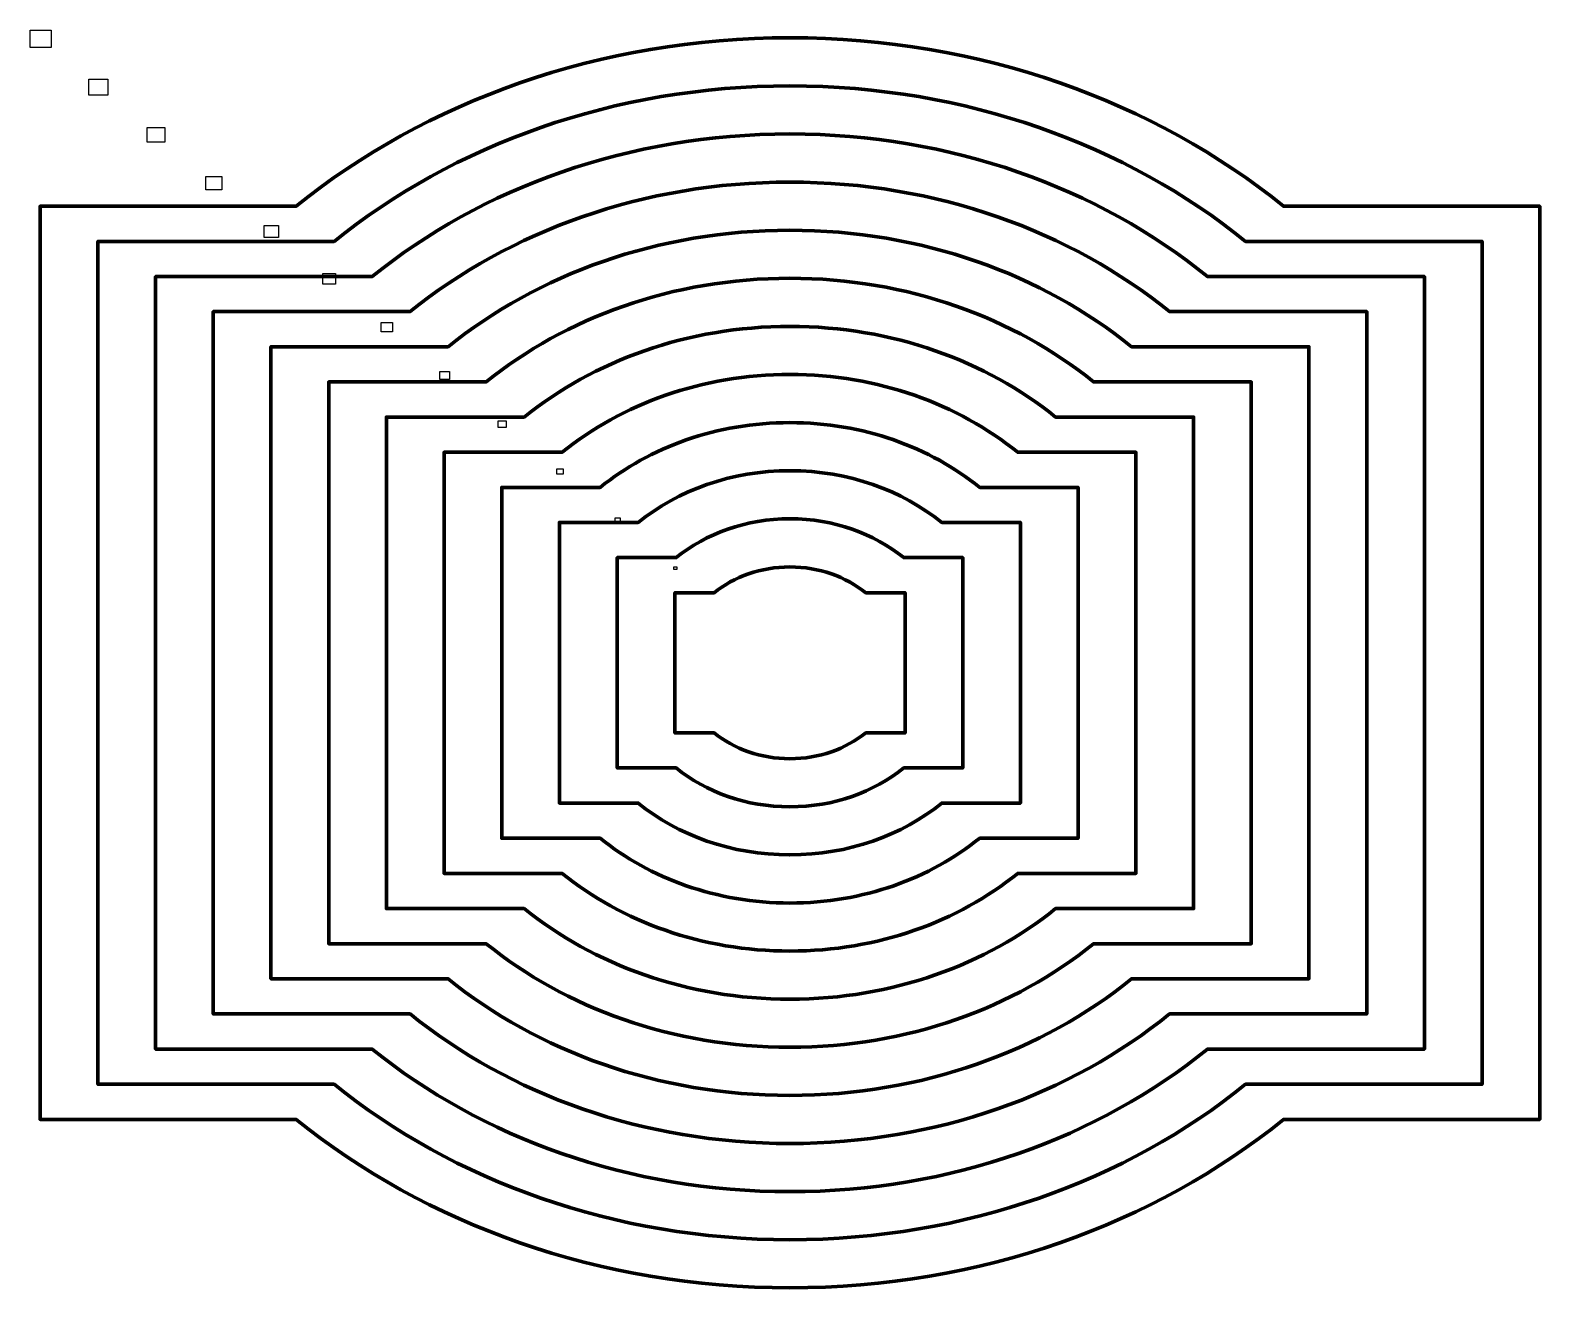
# Model space of a CAD drawing. Header units: centimetres. Extents: x -10.5 to 10.4, y -8.6 to 8.7.
import ezdxf

# ---------------------------------------------------------------- set-up
doc = ezdxf.new("R2010")
doc.units = ezdxf.units.CM
doc.header["$MEASUREMENT"] = 0
doc.header["$XCLIPFRAME"] = 0
doc.layers.add('Layer 1', color=7, linetype='Continuous')
picture_1 = doc.add_image_def('image1.jpg', size_in_pixel=(1492, 1243))
picture_2 = doc.add_image_def('image2.jpg', size_in_pixel=(1377, 1147))
picture_3 = doc.add_image_def('image3.jpg', size_in_pixel=(1262, 1052))
picture_4 = doc.add_image_def('image4.jpg', size_in_pixel=(1147, 956))
picture_5 = doc.add_image_def('image5.jpg', size_in_pixel=(1032, 860))
picture_6 = doc.add_image_def('image6.jpg', size_in_pixel=(917, 765))
picture_7 = doc.add_image_def('image7.jpg', size_in_pixel=(803, 669))
picture_8 = doc.add_image_def('image8.jpg', size_in_pixel=(688, 573))
picture_9 = doc.add_image_def('image9.jpg', size_in_pixel=(573, 477))
picture_10 = doc.add_image_def('image10.jpg', size_in_pixel=(458, 382))
picture_11 = doc.add_image_def('image11.jpg', size_in_pixel=(343, 286))
picture_12 = doc.add_image_def('image12.jpg', size_in_pixel=(228, 190))

msp = doc.modelspace()

# ---------------------------------------------------------------- linework, layer by layer
at = {"layer": 'Layer 1', "lineweight": 106}
for points, knots in [([(0, 8.636), (-2.637, 8.636), (-5.037, 7.752), (-6.824, 6.308), (-6.824, 6.308), (-6.824, 6.308), (-6.824, 6.308), (-6.824, 6.308), (-6.824, 6.308), (-6.824, 6.308), (-10.362, 6.308), (-10.362, 6.308), (-10.362, 6.308), (-10.362, 6.308), (-10.362, 6.308), (-10.362, 6.308), (-10.362, 6.308), (-10.362, 6.284), (-10.362, -6.308), (-10.362, -6.308), (-10.362, -6.308), (-10.362, -6.308), (-10.362, -6.308), (-10.362, -6.308), (-10.362, -6.308), (-10.362, -6.308), (-6.824, -6.308), (-6.824, -6.308), (-6.824, -6.308), (-6.824, -6.308), (-6.824, -6.308), (-6.824, -6.308), (-6.824, -6.308), (-5.037, -7.752), (-2.637, -8.636), (0, -8.636), (0, -8.636), (0, -8.636), (0, -8.636), (0, -8.636), (0, -8.636), (2.638, -8.636), (5.036, -7.752), (6.822, -6.308), (6.822, -6.308), (6.822, -6.308), (6.822, -6.308), (6.822, -6.308), (6.822, -6.308), (6.836, -6.308), (10.362, -6.308), (10.362, -6.308), (10.362, -6.308), (10.362, -6.308), (10.362, -6.308), (10.362, -6.308), (10.362, -6.308), (10.362, -6.284), (10.362, 6.308), (10.362, 6.308), (10.362, 6.308), (10.362, 6.308), (10.362, 6.308), (10.362, 6.308), (10.362, 6.308), (10.362, 6.308), (6.822, 6.308), (6.822, 6.308), (6.822, 6.308), (6.822, 6.308), (6.822, 6.308), (6.822, 6.308), (6.822, 6.308), (5.036, 7.752), (2.638, 8.636), (0, 8.636), (0, 8.636), (0, 8.636), (0, 8.636), (0, 8.636)], [0, 0, 0, 0, 0.047619, 0.047619, 0.047619, 0.047619, 0.095238, 0.095238, 0.095238, 0.095238, 0.142857, 0.142857, 0.142857, 0.142857, 0.190476, 0.190476, 0.190476, 0.190476, 0.238095, 0.238095, 0.238095, 0.238095, 0.285714, 0.285714, 0.285714, 0.285714, 0.333333, 0.333333, 0.333333, 0.333333, 0.380952, 0.380952, 0.380952, 0.380952, 0.428571, 0.428571, 0.428571, 0.428571, 0.47619, 0.47619, 0.47619, 0.47619, 0.52381, 0.52381, 0.52381, 0.52381, 0.571429, 0.571429, 0.571429, 0.571429, 0.619048, 0.619048, 0.619048, 0.619048, 0.666667, 0.666667, 0.666667, 0.666667, 0.714286, 0.714286, 0.714286, 0.714286, 0.761905, 0.761905, 0.761905, 0.761905, 0.809524, 0.809524, 0.809524, 0.809524, 0.857143, 0.857143, 0.857143, 0.857143, 0.904762, 0.904762, 0.904762, 0.904762, 1, 1, 1, 1]), ([(0, 8.636), (0, 8.636), (0, 8.636), (0, 8.636), (0, 8.636), (0, 8.636), (0, 8.636), (0, 8.636)], [0, 0, 0, 0, 0.333333, 0.333333, 0.333333, 0.333333, 1, 1, 1, 1]), ([(0, 7.971), (-2.434, 7.971), (-4.65, 7.155), (-6.299, 5.823), (-6.299, 5.823), (-6.299, 5.823), (-6.299, 5.823), (-6.299, 5.823), (-6.299, 5.823), (-6.299, 5.823), (-9.564, 5.823), (-9.564, 5.823), (-9.564, 5.823), (-9.564, 5.823), (-9.564, 5.823), (-9.564, 5.823), (-9.564, 5.823), (-9.564, 5.8), (-9.564, -5.823), (-9.564, -5.823), (-9.564, -5.823), (-9.564, -5.823), (-9.564, -5.823), (-9.564, -5.823), (-9.564, -5.823), (-9.564, -5.823), (-6.299, -5.823), (-6.299, -5.823), (-6.299, -5.823), (-6.299, -5.823), (-6.299, -5.823), (-6.299, -5.823), (-6.299, -5.823), (-4.65, -7.155), (-2.434, -7.971), (0, -7.971), (0, -7.971), (0, -7.971), (0, -7.971), (0, -7.971), (0, -7.971), (2.435, -7.971), (4.648, -7.155), (6.297, -5.823), (6.297, -5.823), (6.297, -5.823), (6.297, -5.823), (6.297, -5.823), (6.297, -5.823), (6.31, -5.823), (9.565, -5.823), (9.565, -5.823), (9.565, -5.823), (9.565, -5.823), (9.565, -5.823), (9.565, -5.823), (9.565, -5.823), (9.565, -5.8), (9.565, 5.823), (9.565, 5.823), (9.565, 5.823), (9.565, 5.823), (9.565, 5.823), (9.565, 5.823), (9.565, 5.823), (9.564, 5.823), (6.297, 5.823), (6.297, 5.823), (6.297, 5.823), (6.297, 5.823), (6.297, 5.823), (6.297, 5.823), (6.297, 5.823), (4.648, 7.155), (2.435, 7.971), (0, 7.971), (0, 7.971), (0, 7.971), (0, 7.971), (0, 7.971)], [0, 0, 0, 0, 0.047619, 0.047619, 0.047619, 0.047619, 0.095238, 0.095238, 0.095238, 0.095238, 0.142857, 0.142857, 0.142857, 0.142857, 0.190476, 0.190476, 0.190476, 0.190476, 0.238095, 0.238095, 0.238095, 0.238095, 0.285714, 0.285714, 0.285714, 0.285714, 0.333333, 0.333333, 0.333333, 0.333333, 0.380952, 0.380952, 0.380952, 0.380952, 0.428571, 0.428571, 0.428571, 0.428571, 0.47619, 0.47619, 0.47619, 0.47619, 0.52381, 0.52381, 0.52381, 0.52381, 0.571429, 0.571429, 0.571429, 0.571429, 0.619048, 0.619048, 0.619048, 0.619048, 0.666667, 0.666667, 0.666667, 0.666667, 0.714286, 0.714286, 0.714286, 0.714286, 0.761905, 0.761905, 0.761905, 0.761905, 0.809524, 0.809524, 0.809524, 0.809524, 0.857143, 0.857143, 0.857143, 0.857143, 0.904762, 0.904762, 0.904762, 0.904762, 1, 1, 1, 1]), ([(0, 7.971), (0, 7.971), (0, 7.971), (0, 7.971), (0, 7.971), (0, 7.971), (0, 7.971), (0, 7.971)], [0, 0, 0, 0, 0.333333, 0.333333, 0.333333, 0.333333, 1, 1, 1, 1]), ([(0, 7.307), (-2.231, 7.307), (-4.262, 6.559), (-5.774, 5.337), (-5.774, 5.337), (-5.774, 5.337), (-5.774, 5.337), (-5.774, 5.337), (-5.774, 5.337), (-5.774, 5.337), (-8.767, 5.337), (-8.767, 5.337), (-8.767, 5.337), (-8.767, 5.337), (-8.767, 5.337), (-8.767, 5.337), (-8.767, 5.337), (-8.767, 5.317), (-8.767, -5.337), (-8.767, -5.337), (-8.767, -5.337), (-8.767, -5.337), (-8.767, -5.337), (-8.767, -5.337), (-8.767, -5.337), (-8.766, -5.337), (-5.774, -5.337), (-5.774, -5.337), (-5.774, -5.337), (-5.774, -5.337), (-5.774, -5.337), (-5.774, -5.337), (-5.774, -5.337), (-4.262, -6.559), (-2.231, -7.307), (0, -7.307), (0, -7.307), (0, -7.307), (0, -7.307), (0, -7.307), (0, -7.307), (2.232, -7.307), (4.261, -6.559), (5.772, -5.337), (5.772, -5.337), (5.772, -5.337), (5.772, -5.337), (5.772, -5.337), (5.772, -5.337), (5.783, -5.337), (8.767, -5.337), (8.767, -5.337), (8.767, -5.337), (8.767, -5.337), (8.767, -5.337), (8.767, -5.337), (8.767, -5.337), (8.767, -5.317), (8.767, 5.337), (8.767, 5.337), (8.767, 5.337), (8.767, 5.337), (8.767, 5.337), (8.767, 5.337), (8.767, 5.337), (8.767, 5.337), (5.772, 5.337), (5.772, 5.337), (5.772, 5.337), (5.772, 5.337), (5.772, 5.337), (5.772, 5.337), (5.772, 5.337), (4.26, 6.559), (2.232, 7.307), (0, 7.307), (0, 7.307), (0, 7.307), (0, 7.307), (0, 7.307)], [0, 0, 0, 0, 0.047619, 0.047619, 0.047619, 0.047619, 0.095238, 0.095238, 0.095238, 0.095238, 0.142857, 0.142857, 0.142857, 0.142857, 0.190476, 0.190476, 0.190476, 0.190476, 0.238095, 0.238095, 0.238095, 0.238095, 0.285714, 0.285714, 0.285714, 0.285714, 0.333333, 0.333333, 0.333333, 0.333333, 0.380952, 0.380952, 0.380952, 0.380952, 0.428571, 0.428571, 0.428571, 0.428571, 0.47619, 0.47619, 0.47619, 0.47619, 0.52381, 0.52381, 0.52381, 0.52381, 0.571429, 0.571429, 0.571429, 0.571429, 0.619048, 0.619048, 0.619048, 0.619048, 0.666667, 0.666667, 0.666667, 0.666667, 0.714286, 0.714286, 0.714286, 0.714286, 0.761905, 0.761905, 0.761905, 0.761905, 0.809524, 0.809524, 0.809524, 0.809524, 0.857143, 0.857143, 0.857143, 0.857143, 0.904762, 0.904762, 0.904762, 0.904762, 1, 1, 1, 1]), ([(0, 7.307), (0, 7.307), (0, 7.307), (0, 7.307), (0, 7.307), (0, 7.307), (0, 7.307), (0, 7.307)], [0, 0, 0, 0, 0.333333, 0.333333, 0.333333, 0.333333, 1, 1, 1, 1]), ([(0, 6.642), (-2.028, 6.642), (-3.874, 5.962), (-5.249, 4.852), (-5.249, 4.852), (-5.249, 4.852), (-5.249, 4.852), (-5.249, 4.852), (-5.249, 4.852), (-5.25, 4.852), (-7.969, 4.852), (-7.969, 4.852), (-7.969, 4.852), (-7.969, 4.852), (-7.969, 4.852), (-7.969, 4.852), (-7.969, 4.852), (-7.969, 4.834), (-7.969, -4.852), (-7.969, -4.852), (-7.969, -4.852), (-7.969, -4.852), (-7.969, -4.852), (-7.969, -4.852), (-7.969, -4.852), (-7.968, -4.852), (-5.249, -4.852), (-5.249, -4.852), (-5.249, -4.852), (-5.249, -4.852), (-5.248, -4.852), (-5.248, -4.852), (-5.248, -4.852), (-3.874, -5.962), (-2.028, -6.642), (0, -6.642), (0, -6.642), (0, -6.642), (0, -6.642), (0, -6.642), (0, -6.642), (2.029, -6.642), (3.873, -5.962), (5.247, -4.852), (5.247, -4.852), (5.247, -4.852), (5.247, -4.852), (5.247, -4.852), (5.247, -4.852), (5.257, -4.852), (7.97, -4.852), (7.97, -4.852), (7.97, -4.852), (7.97, -4.852), (7.97, -4.852), (7.97, -4.852), (7.97, -4.852), (7.97, -4.834), (7.97, 4.852), (7.97, 4.852), (7.97, 4.852), (7.97, 4.852), (7.97, 4.852), (7.97, 4.852), (7.97, 4.852), (7.969, 4.852), (5.247, 4.852), (5.247, 4.852), (5.247, 4.852), (5.247, 4.852), (5.247, 4.852), (5.247, 4.852), (5.247, 4.852), (3.873, 5.962), (2.029, 6.642), (0, 6.642), (0, 6.642), (0, 6.642), (0, 6.642), (0, 6.642)], [0, 0, 0, 0, 0.047619, 0.047619, 0.047619, 0.047619, 0.095238, 0.095238, 0.095238, 0.095238, 0.142857, 0.142857, 0.142857, 0.142857, 0.190476, 0.190476, 0.190476, 0.190476, 0.238095, 0.238095, 0.238095, 0.238095, 0.285714, 0.285714, 0.285714, 0.285714, 0.333333, 0.333333, 0.333333, 0.333333, 0.380952, 0.380952, 0.380952, 0.380952, 0.428571, 0.428571, 0.428571, 0.428571, 0.47619, 0.47619, 0.47619, 0.47619, 0.52381, 0.52381, 0.52381, 0.52381, 0.571429, 0.571429, 0.571429, 0.571429, 0.619048, 0.619048, 0.619048, 0.619048, 0.666667, 0.666667, 0.666667, 0.666667, 0.714286, 0.714286, 0.714286, 0.714286, 0.761905, 0.761905, 0.761905, 0.761905, 0.809524, 0.809524, 0.809524, 0.809524, 0.857143, 0.857143, 0.857143, 0.857143, 0.904762, 0.904762, 0.904762, 0.904762, 1, 1, 1, 1]), ([(0, 6.642), (0, 6.642), (0, 6.642), (0, 6.642), (0, 6.642), (0, 6.642), (0, 6.642), (0, 6.642)], [0, 0, 0, 0, 0.333333, 0.333333, 0.333333, 0.333333, 1, 1, 1, 1]), ([(0, 5.977), (-1.825, 5.977), (-3.487, 5.366), (-4.723, 4.366), (-4.723, 4.366), (-4.723, 4.366), (-4.723, 4.366), (-4.723, 4.366), (-4.723, 4.366), (-4.725, 4.366), (-7.172, 4.366), (-7.172, 4.366), (-7.172, 4.366), (-7.172, 4.366), (-7.172, 4.366), (-7.172, 4.366), (-7.172, 4.366), (-7.172, 4.351), (-7.172, -4.366), (-7.172, -4.366), (-7.172, -4.366), (-7.172, -4.366), (-7.172, -4.366), (-7.172, -4.366), (-7.172, -4.366), (-7.17, -4.366), (-4.723, -4.366), (-4.723, -4.366), (-4.723, -4.366), (-4.723, -4.366), (-4.723, -4.366), (-4.723, -4.366), (-4.723, -4.366), (-3.487, -5.366), (-1.825, -5.977), (0, -5.977), (0, -5.977), (0, -5.977), (0, -5.977), (0, -5.977), (0, -5.977), (1.826, -5.977), (3.485, -5.365), (4.722, -4.366), (4.722, -4.366), (4.722, -4.366), (4.722, -4.366), (4.722, -4.366), (4.722, -4.366), (4.731, -4.366), (7.172, -4.366), (7.172, -4.366), (7.172, -4.366), (7.172, -4.366), (7.172, -4.366), (7.172, -4.366), (7.172, -4.366), (7.172, -4.351), (7.172, 4.366), (7.172, 4.366), (7.172, 4.366), (7.172, 4.366), (7.172, 4.366), (7.172, 4.366), (7.172, 4.366), (7.171, 4.366), (4.722, 4.366), (4.722, 4.366), (4.722, 4.366), (4.722, 4.366), (4.722, 4.366), (4.722, 4.366), (4.722, 4.366), (3.485, 5.366), (1.826, 5.977), (0, 5.977), (0, 5.977), (0, 5.977), (0, 5.977), (0, 5.977)], [0, 0, 0, 0, 0.047619, 0.047619, 0.047619, 0.047619, 0.095238, 0.095238, 0.095238, 0.095238, 0.142857, 0.142857, 0.142857, 0.142857, 0.190476, 0.190476, 0.190476, 0.190476, 0.238095, 0.238095, 0.238095, 0.238095, 0.285714, 0.285714, 0.285714, 0.285714, 0.333333, 0.333333, 0.333333, 0.333333, 0.380952, 0.380952, 0.380952, 0.380952, 0.428571, 0.428571, 0.428571, 0.428571, 0.47619, 0.47619, 0.47619, 0.47619, 0.52381, 0.52381, 0.52381, 0.52381, 0.571429, 0.571429, 0.571429, 0.571429, 0.619048, 0.619048, 0.619048, 0.619048, 0.666667, 0.666667, 0.666667, 0.666667, 0.714286, 0.714286, 0.714286, 0.714286, 0.761905, 0.761905, 0.761905, 0.761905, 0.809524, 0.809524, 0.809524, 0.809524, 0.857143, 0.857143, 0.857143, 0.857143, 0.904762, 0.904762, 0.904762, 0.904762, 1, 1, 1, 1]), ([(0, 5.977), (0, 5.977), (0, 5.977), (0, 5.977), (0, 5.977), (0, 5.977), (0, 5.977), (0, 5.977)], [0, 0, 0, 0, 0.333333, 0.333333, 0.333333, 0.333333, 1, 1, 1, 1]), ([(0, 5.313), (-1.622, 5.313), (-3.099, 4.769), (-4.198, 3.881), (-4.198, 3.881), (-4.198, 3.881), (-4.198, 3.881), (-4.198, 3.881), (-4.198, 3.881), (-4.2, 3.881), (-6.374, 3.881), (-6.374, 3.881), (-6.374, 3.881), (-6.374, 3.881), (-6.374, 3.881), (-6.374, 3.881), (-6.374, 3.881), (-6.374, 3.867), (-6.374, -3.881), (-6.374, -3.881), (-6.374, -3.881), (-6.374, -3.881), (-6.374, -3.881), (-6.374, -3.881), (-6.374, -3.881), (-6.373, -3.881), (-4.198, -3.881), (-4.198, -3.881), (-4.198, -3.881), (-4.198, -3.881), (-4.198, -3.881), (-4.198, -3.881), (-4.198, -3.881), (-3.099, -4.769), (-1.622, -5.313), (0, -5.313), (0, -5.313), (0, -5.313), (0, -5.313), (0, -5.313), (0, -5.313), (1.623, -5.313), (3.098, -4.769), (4.197, -3.881), (4.197, -3.881), (4.197, -3.881), (4.197, -3.881), (4.197, -3.881), (4.197, -3.881), (4.205, -3.881), (6.375, -3.881), (6.375, -3.881), (6.375, -3.881), (6.375, -3.881), (6.375, -3.881), (6.375, -3.881), (6.375, -3.881), (6.375, -3.867), (6.375, 3.881), (6.375, 3.881), (6.375, 3.881), (6.375, 3.881), (6.375, 3.881), (6.375, 3.881), (6.375, 3.881), (6.373, 3.881), (4.197, 3.881), (4.197, 3.881), (4.197, 3.881), (4.197, 3.881), (4.197, 3.881), (4.197, 3.881), (4.197, 3.881), (3.098, 4.769), (1.623, 5.313), (0, 5.313), (0, 5.313), (0, 5.313), (0, 5.313), (0, 5.313)], [0, 0, 0, 0, 0.047619, 0.047619, 0.047619, 0.047619, 0.095238, 0.095238, 0.095238, 0.095238, 0.142857, 0.142857, 0.142857, 0.142857, 0.190476, 0.190476, 0.190476, 0.190476, 0.238095, 0.238095, 0.238095, 0.238095, 0.285714, 0.285714, 0.285714, 0.285714, 0.333333, 0.333333, 0.333333, 0.333333, 0.380952, 0.380952, 0.380952, 0.380952, 0.428571, 0.428571, 0.428571, 0.428571, 0.47619, 0.47619, 0.47619, 0.47619, 0.52381, 0.52381, 0.52381, 0.52381, 0.571429, 0.571429, 0.571429, 0.571429, 0.619048, 0.619048, 0.619048, 0.619048, 0.666667, 0.666667, 0.666667, 0.666667, 0.714286, 0.714286, 0.714286, 0.714286, 0.761905, 0.761905, 0.761905, 0.761905, 0.809524, 0.809524, 0.809524, 0.809524, 0.857143, 0.857143, 0.857143, 0.857143, 0.904762, 0.904762, 0.904762, 0.904762, 1, 1, 1, 1]), ([(0, 5.313), (0, 5.313), (0, 5.313), (0, 5.313), (0, 5.313), (0, 5.313), (0, 5.313), (0, 5.313)], [0, 0, 0, 0, 0.333333, 0.333333, 0.333333, 0.333333, 1, 1, 1, 1]), ([(0, 4.648), (-1.419, 4.648), (-2.711, 4.172), (-3.673, 3.395), (-3.673, 3.395), (-3.673, 3.395), (-3.673, 3.395), (-3.673, 3.395), (-3.673, 3.395), (-3.675, 3.395), (-5.577, 3.395), (-5.577, 3.395), (-5.577, 3.395), (-5.577, 3.395), (-5.577, 3.395), (-5.577, 3.395), (-5.577, 3.395), (-5.577, 3.384), (-5.577, -3.395), (-5.577, -3.395), (-5.577, -3.395), (-5.577, -3.395), (-5.577, -3.395), (-5.577, -3.395), (-5.577, -3.395), (-5.575, -3.395), (-3.673, -3.395), (-3.673, -3.395), (-3.673, -3.395), (-3.673, -3.395), (-3.673, -3.395), (-3.673, -3.395), (-3.673, -3.395), (-2.711, -4.172), (-1.419, -4.648), (0, -4.648), (0, -4.648), (0, -4.648), (0, -4.648), (0, -4.648), (0, -4.648), (1.42, -4.648), (2.71, -4.172), (3.672, -3.395), (3.672, -3.395), (3.672, -3.395), (3.672, -3.395), (3.672, -3.395), (3.672, -3.395), (3.678, -3.395), (5.577, -3.395), (5.577, -3.395), (5.577, -3.395), (5.577, -3.395), (5.577, -3.395), (5.577, -3.395), (5.577, -3.395), (5.577, -3.384), (5.577, 3.395), (5.577, 3.395), (5.577, 3.395), (5.577, 3.395), (5.577, 3.395), (5.577, 3.395), (5.577, 3.395), (5.575, 3.395), (3.672, 3.395), (3.672, 3.395), (3.672, 3.395), (3.672, 3.395), (3.672, 3.395), (3.672, 3.395), (3.672, 3.395), (2.71, 4.172), (1.42, 4.648), (0, 4.648), (0, 4.648), (0, 4.648), (0, 4.648), (0, 4.648)], [0, 0, 0, 0, 0.047619, 0.047619, 0.047619, 0.047619, 0.095238, 0.095238, 0.095238, 0.095238, 0.142857, 0.142857, 0.142857, 0.142857, 0.190476, 0.190476, 0.190476, 0.190476, 0.238095, 0.238095, 0.238095, 0.238095, 0.285714, 0.285714, 0.285714, 0.285714, 0.333333, 0.333333, 0.333333, 0.333333, 0.380952, 0.380952, 0.380952, 0.380952, 0.428571, 0.428571, 0.428571, 0.428571, 0.47619, 0.47619, 0.47619, 0.47619, 0.52381, 0.52381, 0.52381, 0.52381, 0.571429, 0.571429, 0.571429, 0.571429, 0.619048, 0.619048, 0.619048, 0.619048, 0.666667, 0.666667, 0.666667, 0.666667, 0.714286, 0.714286, 0.714286, 0.714286, 0.761905, 0.761905, 0.761905, 0.761905, 0.809524, 0.809524, 0.809524, 0.809524, 0.857143, 0.857143, 0.857143, 0.857143, 0.904762, 0.904762, 0.904762, 0.904762, 1, 1, 1, 1]), ([(0, 4.648), (0, 4.648), (0, 4.648), (0, 4.648), (0, 4.648), (0, 4.648), (0, 4.648), (0, 4.648)], [0, 0, 0, 0, 0.333333, 0.333333, 0.333333, 0.333333, 1, 1, 1, 1]), ([(0, 3.983), (-1.216, 3.983), (-2.324, 3.576), (-3.148, 2.91), (-3.148, 2.91), (-3.148, 2.91), (-3.148, 2.91), (-3.148, 2.91), (-3.148, 2.91), (-3.15, 2.91), (-4.779, 2.91), (-4.779, 2.91), (-4.779, 2.91), (-4.779, 2.91), (-4.779, 2.91), (-4.779, 2.91), (-4.779, 2.91), (-4.779, 2.901), (-4.779, -2.91), (-4.779, -2.91), (-4.779, -2.91), (-4.779, -2.91), (-4.779, -2.91), (-4.779, -2.91), (-4.779, -2.91), (-4.777, -2.91), (-3.148, -2.91), (-3.148, -2.91), (-3.148, -2.91), (-3.148, -2.91), (-3.148, -2.91), (-3.148, -2.91), (-3.148, -2.91), (-2.324, -3.576), (-1.216, -3.983), (0, -3.983), (0, -3.983), (0, -3.983), (0, -3.983), (0, -3.983), (0, -3.983), (1.217, -3.983), (2.323, -3.576), (3.147, -2.91), (3.147, -2.91), (3.147, -2.91), (3.147, -2.91), (3.147, -2.91), (3.147, -2.91), (3.152, -2.91), (4.78, -2.91), (4.78, -2.91), (4.78, -2.91), (4.78, -2.91), (4.78, -2.91), (4.78, -2.91), (4.78, -2.91), (4.78, -2.901), (4.78, 2.91), (4.78, 2.91), (4.78, 2.91), (4.78, 2.91), (4.78, 2.91), (4.78, 2.91), (4.78, 2.91), (4.777, 2.91), (3.147, 2.91), (3.147, 2.91), (3.147, 2.91), (3.147, 2.91), (3.147, 2.91), (3.147, 2.91), (3.147, 2.91), (2.323, 3.576), (1.217, 3.983), (0, 3.983), (0, 3.983), (0, 3.983), (0, 3.983), (0, 3.983)], [0, 0, 0, 0, 0.047619, 0.047619, 0.047619, 0.047619, 0.095238, 0.095238, 0.095238, 0.095238, 0.142857, 0.142857, 0.142857, 0.142857, 0.190476, 0.190476, 0.190476, 0.190476, 0.238095, 0.238095, 0.238095, 0.238095, 0.285714, 0.285714, 0.285714, 0.285714, 0.333333, 0.333333, 0.333333, 0.333333, 0.380952, 0.380952, 0.380952, 0.380952, 0.428571, 0.428571, 0.428571, 0.428571, 0.47619, 0.47619, 0.47619, 0.47619, 0.52381, 0.52381, 0.52381, 0.52381, 0.571429, 0.571429, 0.571429, 0.571429, 0.619048, 0.619048, 0.619048, 0.619048, 0.666667, 0.666667, 0.666667, 0.666667, 0.714286, 0.714286, 0.714286, 0.714286, 0.761905, 0.761905, 0.761905, 0.761905, 0.809524, 0.809524, 0.809524, 0.809524, 0.857143, 0.857143, 0.857143, 0.857143, 0.904762, 0.904762, 0.904762, 0.904762, 1, 1, 1, 1]), ([(0, 3.983), (0, 3.983), (0, 3.983), (0, 3.983), (0, 3.983), (0, 3.983), (0, 3.983), (0, 3.983)], [0, 0, 0, 0, 0.333333, 0.333333, 0.333333, 0.333333, 1, 1, 1, 1]), ([(0, 3.319), (-1.013, 3.319), (-1.936, 2.979), (-2.622, 2.424), (-2.622, 2.424), (-2.622, 2.424), (-2.622, 2.424), (-2.622, 2.424), (-2.622, 2.424), (-2.626, 2.424), (-3.982, 2.424), (-3.982, 2.424), (-3.982, 2.424), (-3.982, 2.424), (-3.982, 2.424), (-3.982, 2.424), (-3.982, 2.424), (-3.982, 2.418), (-3.982, -2.424), (-3.982, -2.424), (-3.982, -2.424), (-3.982, -2.424), (-3.982, -2.424), (-3.982, -2.424), (-3.982, -2.424), (-3.979, -2.424), (-2.622, -2.424), (-2.622, -2.424), (-2.622, -2.424), (-2.622, -2.424), (-2.622, -2.424), (-2.622, -2.424), (-2.622, -2.424), (-1.936, -2.979), (-1.013, -3.319), (0, -3.319), (0, -3.319), (0, -3.319), (0, -3.319), (0, -3.319), (0, -3.319), (1.014, -3.319), (1.935, -2.979), (2.622, -2.424), (2.622, -2.424), (2.622, -2.424), (2.622, -2.424), (2.622, -2.424), (2.622, -2.424), (2.626, -2.424), (3.982, -2.424), (3.982, -2.424), (3.982, -2.424), (3.982, -2.424), (3.982, -2.424), (3.982, -2.424), (3.982, -2.424), (3.982, -2.418), (3.982, 2.424), (3.982, 2.424), (3.982, 2.424), (3.982, 2.424), (3.982, 2.424), (3.982, 2.424), (3.982, 2.424), (3.979, 2.424), (2.622, 2.424), (2.622, 2.424), (2.622, 2.424), (2.622, 2.424), (2.622, 2.424), (2.622, 2.424), (2.622, 2.424), (1.935, 2.979), (1.014, 3.319), (0, 3.319), (0, 3.319), (0, 3.319), (0, 3.319), (0, 3.319)], [0, 0, 0, 0, 0.047619, 0.047619, 0.047619, 0.047619, 0.095238, 0.095238, 0.095238, 0.095238, 0.142857, 0.142857, 0.142857, 0.142857, 0.190476, 0.190476, 0.190476, 0.190476, 0.238095, 0.238095, 0.238095, 0.238095, 0.285714, 0.285714, 0.285714, 0.285714, 0.333333, 0.333333, 0.333333, 0.333333, 0.380952, 0.380952, 0.380952, 0.380952, 0.428571, 0.428571, 0.428571, 0.428571, 0.47619, 0.47619, 0.47619, 0.47619, 0.52381, 0.52381, 0.52381, 0.52381, 0.571429, 0.571429, 0.571429, 0.571429, 0.619048, 0.619048, 0.619048, 0.619048, 0.666667, 0.666667, 0.666667, 0.666667, 0.714286, 0.714286, 0.714286, 0.714286, 0.761905, 0.761905, 0.761905, 0.761905, 0.809524, 0.809524, 0.809524, 0.809524, 0.857143, 0.857143, 0.857143, 0.857143, 0.904762, 0.904762, 0.904762, 0.904762, 1, 1, 1, 1]), ([(0, 3.319), (0, 3.319), (0, 3.319), (0, 3.319), (0, 3.319), (0, 3.319), (0, 3.319), (0, 3.319)], [0, 0, 0, 0, 0.333333, 0.333333, 0.333333, 0.333333, 1, 1, 1, 1]), ([(0, 2.654), (-0.81, 2.654), (-1.548, 2.383), (-2.097, 1.939), (-2.097, 1.939), (-2.097, 1.939), (-2.097, 1.939), (-2.097, 1.939), (-2.097, 1.939), (-2.101, 1.939), (-3.185, 1.939), (-3.185, 1.939), (-3.185, 1.939), (-3.185, 1.939), (-3.185, 1.939), (-3.185, 1.939), (-3.185, 1.939), (-3.185, 1.934), (-3.185, -1.939), (-3.185, -1.939), (-3.185, -1.939), (-3.185, -1.939), (-3.185, -1.939), (-3.184, -1.939), (-3.184, -1.939), (-3.181, -1.939), (-2.097, -1.939), (-2.097, -1.939), (-2.097, -1.939), (-2.097, -1.939), (-2.097, -1.939), (-2.097, -1.939), (-2.097, -1.939), (-1.548, -2.383), (-0.81, -2.654), (0, -2.654), (0, -2.654), (0, -2.654), (0, -2.654), (0, -2.654), (0, -2.654), (0.811, -2.654), (1.548, -2.383), (2.097, -1.939), (2.097, -1.939), (2.097, -1.939), (2.097, -1.939), (2.097, -1.939), (2.097, -1.939), (2.099, -1.939), (3.185, -1.939), (3.185, -1.939), (3.185, -1.939), (3.185, -1.939), (3.185, -1.939), (3.185, -1.939), (3.185, -1.939), (3.185, -1.934), (3.185, 1.939), (3.185, 1.939), (3.185, 1.939), (3.185, 1.939), (3.185, 1.939), (3.185, 1.939), (3.185, 1.939), (3.182, 1.939), (2.097, 1.939), (2.097, 1.939), (2.097, 1.939), (2.097, 1.939), (2.097, 1.939), (2.097, 1.939), (2.097, 1.939), (1.548, 2.383), (0.811, 2.654), (0, 2.654), (0, 2.654), (0, 2.654), (0, 2.654), (0, 2.654)], [0, 0, 0, 0, 0.047619, 0.047619, 0.047619, 0.047619, 0.095238, 0.095238, 0.095238, 0.095238, 0.142857, 0.142857, 0.142857, 0.142857, 0.190476, 0.190476, 0.190476, 0.190476, 0.238095, 0.238095, 0.238095, 0.238095, 0.285714, 0.285714, 0.285714, 0.285714, 0.333333, 0.333333, 0.333333, 0.333333, 0.380952, 0.380952, 0.380952, 0.380952, 0.428571, 0.428571, 0.428571, 0.428571, 0.47619, 0.47619, 0.47619, 0.47619, 0.52381, 0.52381, 0.52381, 0.52381, 0.571429, 0.571429, 0.571429, 0.571429, 0.619048, 0.619048, 0.619048, 0.619048, 0.666667, 0.666667, 0.666667, 0.666667, 0.714286, 0.714286, 0.714286, 0.714286, 0.761905, 0.761905, 0.761905, 0.761905, 0.809524, 0.809524, 0.809524, 0.809524, 0.857143, 0.857143, 0.857143, 0.857143, 0.904762, 0.904762, 0.904762, 0.904762, 1, 1, 1, 1]), ([(0, 2.654), (0, 2.654), (0, 2.654), (0, 2.654), (0, 2.654), (0, 2.654), (0, 2.654), (0, 2.654)], [0, 0, 0, 0, 0.333333, 0.333333, 0.333333, 0.333333, 1, 1, 1, 1]), ([(0, 1.99), (-0.607, 1.99), (-1.16, 1.786), (-1.572, 1.453), (-1.572, 1.453), (-1.572, 1.453), (-1.572, 1.453), (-1.572, 1.453), (-1.572, 1.453), (-1.576, 1.453), (-2.387, 1.453), (-2.387, 1.453), (-2.387, 1.453), (-2.387, 1.453), (-2.387, 1.453), (-2.387, 1.453), (-2.387, 1.453), (-2.387, 1.451), (-2.387, -1.453), (-2.387, -1.453), (-2.387, -1.453), (-2.387, -1.453), (-2.387, -1.453), (-2.387, -1.453), (-2.387, -1.453), (-2.383, -1.453), (-1.572, -1.453), (-1.572, -1.453), (-1.572, -1.453), (-1.572, -1.453), (-1.572, -1.453), (-1.572, -1.453), (-1.572, -1.453), (-1.16, -1.786), (-0.607, -1.99), (0, -1.99), (0, -1.99), (0, -1.99), (0, -1.99), (0, -1.99), (0, -1.99), (0.608, -1.99), (1.16, -1.786), (1.572, -1.453), (1.572, -1.453), (1.572, -1.453), (1.572, -1.453), (1.572, -1.453), (1.572, -1.453), (1.573, -1.453), (2.388, -1.453), (2.388, -1.453), (2.388, -1.453), (2.388, -1.453), (2.388, -1.453), (2.388, -1.453), (2.388, -1.453), (2.388, -1.451), (2.388, 1.453), (2.388, 1.453), (2.388, 1.453), (2.388, 1.453), (2.388, 1.453), (2.387, 1.453), (2.387, 1.453), (2.384, 1.453), (1.572, 1.453), (1.572, 1.453), (1.572, 1.453), (1.572, 1.453), (1.572, 1.453), (1.572, 1.453), (1.572, 1.453), (1.16, 1.786), (0.608, 1.99), (0, 1.99), (0, 1.99), (0, 1.99), (0, 1.99), (0, 1.99)], [0, 0, 0, 0, 0.047619, 0.047619, 0.047619, 0.047619, 0.095238, 0.095238, 0.095238, 0.095238, 0.142857, 0.142857, 0.142857, 0.142857, 0.190476, 0.190476, 0.190476, 0.190476, 0.238095, 0.238095, 0.238095, 0.238095, 0.285714, 0.285714, 0.285714, 0.285714, 0.333333, 0.333333, 0.333333, 0.333333, 0.380952, 0.380952, 0.380952, 0.380952, 0.428571, 0.428571, 0.428571, 0.428571, 0.47619, 0.47619, 0.47619, 0.47619, 0.52381, 0.52381, 0.52381, 0.52381, 0.571429, 0.571429, 0.571429, 0.571429, 0.619048, 0.619048, 0.619048, 0.619048, 0.666667, 0.666667, 0.666667, 0.666667, 0.714286, 0.714286, 0.714286, 0.714286, 0.761905, 0.761905, 0.761905, 0.761905, 0.809524, 0.809524, 0.809524, 0.809524, 0.857143, 0.857143, 0.857143, 0.857143, 0.904762, 0.904762, 0.904762, 0.904762, 1, 1, 1, 1]), ([(0, 1.325), (-0.404, 1.325), (-0.773, 1.189), (-1.047, 0.968), (-1.047, 0.968), (-1.047, 0.968), (-1.047, 0.968), (-1.047, 0.968), (-1.047, 0.968), (-1.051, 0.968), (-1.59, 0.968), (-1.59, 0.968), (-1.59, 0.968), (-1.59, 0.968), (-1.59, 0.968), (-1.59, 0.968), (-1.59, 0.968), (-1.59, 0.968), (-1.59, -0.968), (-1.59, -0.968), (-1.59, -0.968), (-1.59, -0.968), (-1.59, -0.968), (-1.59, -0.968), (-1.59, -0.968), (-1.585, -0.968), (-1.047, -0.968), (-1.047, -0.968), (-1.047, -0.968), (-1.047, -0.968), (-1.047, -0.968), (-1.047, -0.968), (-1.047, -0.968), (-0.773, -1.189), (-0.404, -1.325), (0, -1.325), (0, -1.325), (0, -1.325), (0, -1.325), (0, -1.325), (0, -1.325), (0.405, -1.325), (0.773, -1.189), (1.047, -0.968), (1.047, -0.968), (1.047, -0.968), (1.047, -0.968), (1.047, -0.968), (1.047, -0.968), (1.047, -0.968), (1.59, -0.968), (1.59, -0.968), (1.59, -0.968), (1.59, -0.968), (1.59, -0.968), (1.59, -0.968), (1.59, -0.968), (1.59, -0.968), (1.59, 0.968), (1.59, 0.968), (1.59, 0.968), (1.59, 0.968), (1.59, 0.968), (1.59, 0.968), (1.59, 0.968), (1.586, 0.968), (1.047, 0.968), (1.047, 0.968), (1.047, 0.968), (1.047, 0.968), (1.047, 0.968), (1.047, 0.968), (1.047, 0.968), (0.773, 1.189), (0.405, 1.325), (0, 1.325), (0, 1.325), (0, 1.325), (0, 1.325), (0, 1.325)], [0, 0, 0, 0, 0.047619, 0.047619, 0.047619, 0.047619, 0.095238, 0.095238, 0.095238, 0.095238, 0.142857, 0.142857, 0.142857, 0.142857, 0.190476, 0.190476, 0.190476, 0.190476, 0.238095, 0.238095, 0.238095, 0.238095, 0.285714, 0.285714, 0.285714, 0.285714, 0.333333, 0.333333, 0.333333, 0.333333, 0.380952, 0.380952, 0.380952, 0.380952, 0.428571, 0.428571, 0.428571, 0.428571, 0.47619, 0.47619, 0.47619, 0.47619, 0.52381, 0.52381, 0.52381, 0.52381, 0.571429, 0.571429, 0.571429, 0.571429, 0.619048, 0.619048, 0.619048, 0.619048, 0.666667, 0.666667, 0.666667, 0.666667, 0.714286, 0.714286, 0.714286, 0.714286, 0.761905, 0.761905, 0.761905, 0.761905, 0.809524, 0.809524, 0.809524, 0.809524, 0.857143, 0.857143, 0.857143, 0.857143, 0.904762, 0.904762, 0.904762, 0.904762, 1, 1, 1, 1]), ([(0, 1.325), (0, 1.325), (0, 1.325), (0, 1.325), (0, 1.325), (0, 1.325), (0, 1.325), (0, 1.325)], [0, 0, 0, 0, 0.333333, 0.333333, 0.333333, 0.333333, 1, 1, 1, 1])]:
    msp.add_open_spline(points, degree=3, knots=knots, dxfattribs=at)

# ---------------------------------------------------------------- pictures from other files: only their frames are drawn
at = {"layer": 'Layer 1', "color": 0}
image = msp.add_image(picture_1, insert=(-10.362, -8.636), size_in_units=(20.722, 17.264), dxfattribs=at)
image.set_boundary_path([(-10.36, -8.64), (10.36, 8.64)])
image.dxf.flags = 3
at = {"layer": 'Layer 1'}
image = msp.add_image(picture_2, insert=(-9.564, -7.971), size_in_units=(19.125, 15.931), dxfattribs=at)
image.set_boundary_path([(-9.56, -7.97), (9.56, 7.97)])
image.dxf.flags = 3
image = msp.add_image(picture_3, insert=(-8.767, -7.307), size_in_units=(17.528, 14.611), dxfattribs=at)
image.set_boundary_path([(-8.77, -7.3), (8.77, 7.3)])
image.dxf.flags = 3
image = msp.add_image(picture_4, insert=(-7.969, -6.642), size_in_units=(15.931, 13.278), dxfattribs=at)
image.set_boundary_path([(-7.97, -6.64), (7.97, 6.64)])
image.dxf.flags = 3
image = msp.add_image(picture_5, insert=(-7.172, -5.977), size_in_units=(14.333, 11.944), dxfattribs=at)
image.set_boundary_path([(-7.17, -5.98), (7.17, 5.98)])
image.dxf.flags = 3
image = msp.add_image(picture_6, insert=(-6.374, -5.313), size_in_units=(12.736, 10.625), dxfattribs=at)
image.set_boundary_path([(-6.37, -5.31), (6.37, 5.31)])
image.dxf.flags = 3
image = msp.add_image(picture_7, insert=(-5.577, -4.648), size_in_units=(11.153, 9.292), dxfattribs=at)
image.set_boundary_path([(-5.58, -4.65), (5.58, 4.65)])
image.dxf.flags = 3
image = msp.add_image(picture_8, insert=(-4.779, -3.983), size_in_units=(9.556, 7.958), dxfattribs=at)
image.set_boundary_path([(-4.78, -3.98), (4.78, 3.98)])
image.dxf.flags = 3
image = msp.add_image(picture_9, insert=(-3.982, -3.319), size_in_units=(7.958, 6.625), dxfattribs=at)
image.set_boundary_path([(-3.98, -3.32), (3.98, 3.32)])
image.dxf.flags = 3
image = msp.add_image(picture_10, insert=(-3.185, -2.654), size_in_units=(6.361, 5.306), dxfattribs=at)
image.set_boundary_path([(-3.18, -2.65), (3.18, 2.65)])
image.dxf.flags = 3
image = msp.add_image(picture_11, insert=(-2.387, -1.99), size_in_units=(4.764, 3.972), dxfattribs=at)
image.set_boundary_path([(-2.39, -1.99), (2.39, 1.99)])
image.dxf.flags = 3
image = msp.add_image(picture_12, insert=(-1.59, -1.325), size_in_units=(3.167, 2.639), dxfattribs=at)
image.set_boundary_path([(-1.59, -1.32), (1.59, 1.32)])
image.dxf.flags = 3

doc.saveas('drawing.dxf')
